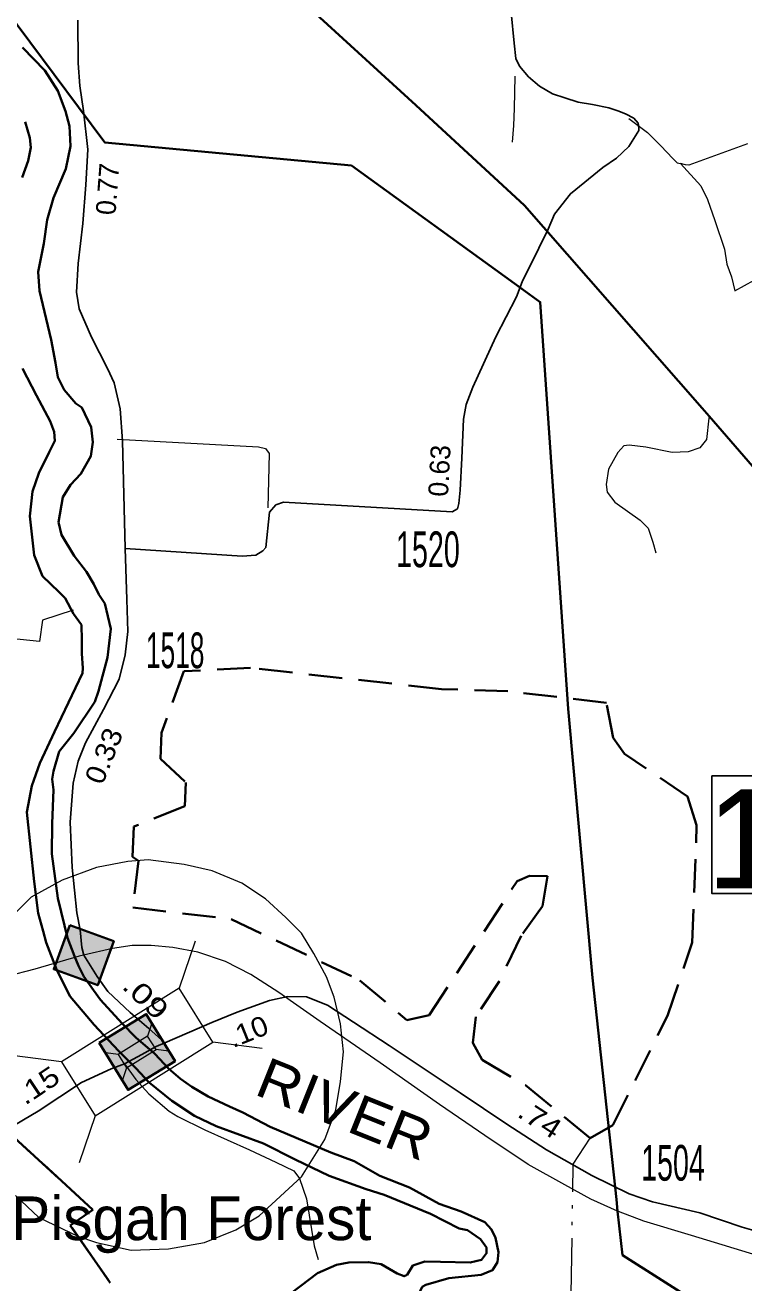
# Model space of a CAD drawing. Extents: x 239642 to 284274, y 149105 to 192093.
# Drawn here: x 273060 to 273965, y 172938 to 174523 of the extents above; entities that cross this region are included whole.
import ezdxf
from ezdxf.enums import TextEntityAlignment as Align

# ---------------------------------------------------------------- set-up
doc = ezdxf.new("R2010")
doc.units = 0
doc.header["$LTSCALE"] = 14
for name, pattern in [('DASH_DOUBLE_DOT', [9.2, 5, -1.2, 0.3, -1.2, 0.3, -1.2]), ('LONG_DASHED', [7.5, 6, -1.5]), ('MEDIUM_DASHED', [4.5, 3, -1.5])]:
    doc.linetypes.add(name, pattern=pattern)
for name, color, linetype, lineweight in [('17', 7, 'Continuous', 25), ('3', 7, 'Continuous', 158), ('31', 7, 'Continuous', 25), ('32', 7, 'Continuous', 25), ('35', 7, 'Continuous', 13), ('44', 7, 'Continuous', 25), ('48', 7, 'LONG_DASHED', 40), ('49', 7, 'LONG_DASHED', 40), ('50', 7, 'Continuous', 13), ('56', 7, 'Continuous', 40), ('59', 7, 'DASH_DOUBLE_DOT', 13), ('60', 7, 'Continuous', 40)]:
    doc.layers.add(name, color=color, linetype=linetype, lineweight=lineweight)
for name, color, linetype in [('21', 7, 'Continuous'), ('8', 7, 'Continuous'), ('9', 7, 'Continuous')]:
    doc.layers.add(name, color=color, linetype=linetype)

msp = doc.modelspace()

# ---------------------------------------------------------------- hatches: boundary and pattern name
at = {"layer": '31'}
for points in [[(273116.06, 173388.99), (273171.57, 173368.81), (273151.38, 173313.26), (273095.87, 173333.44)], [(273153.23, 173240.75), (273212.49, 173277.03), (273248.8, 173217.72), (273189.53, 173181.45)]]:
    msp.add_hatch(color=256, dxfattribs=at).paths.add_polyline_path(points)

# ---------------------------------------------------------------- linework, layer by layer
at = {"layer": '3', "lineweight": 13}
msp.add_lwpolyline([(273047.62, 173048.2), (273077.15, 173020.64), (273126.36, 172997.01), (273149.98, 172989.14), (273193.29, 172979.3), (273240.53, 172981.27), (273285.81, 172989.14), (273325.18, 173004.89), (273354.71, 173022.61), (273407.86, 173071.82), (273437.39, 173119.06), (273451.16, 173156.46), (273457.07, 173191.9), (273461.01, 173229.3), (273457.07, 173264.73), (273449.2, 173298.2), (273439.35, 173323.79), (273423.61, 173353.31), (273407.86, 173378.9), (273388.17, 173398.59), (273362.58, 173422.21), (273333.05, 173441.9), (273295.65, 173457.64), (273260.22, 173465.52), (273214.94, 173471.42), (273189.35, 173469.46), (273149.98, 173461.58), (273106.68, 173445.83), (273067.31, 173424.18), (273047.62, 173404.49)], dxfattribs=at)
at = {"layer": '31'}
msp.add_lwpolyline([(273925.04, 173577.38), (274208.89, 173577.38), (274208.89, 173428.89), (273925.04, 173428.89)], close=True, dxfattribs=at)
at = {"layer": '31', "lineweight": 35}
for points in [[(273116.06, 173388.99), (273171.57, 173368.81), (273151.38, 173313.26), (273095.87, 173333.44)], [(273153.23, 173240.75), (273212.49, 173277.03), (273248.8, 173217.72), (273189.53, 173181.45)]]:
    msp.add_lwpolyline(points, close=True, dxfattribs=at)
at = {"layer": '32'}
for points in [[(273186.13, 173863.56), (273182.41, 173999.46), (273179.61, 174039.7), (273171.86, 174072.59), (273163.8, 174090.58), (273143.64, 174129.98), (273128.14, 174165.85), (273124.73, 174186.64), (273126.59, 174222.94), (273132.79, 174273.51), (273136.51, 174322.16), (273138.99, 174366.53), (273133.41, 174415.24), (273128.76, 174446.79), (273126.9, 174475.34), (273126.28, 174529.63)], [(273832.86, 174393.3), (273832.19, 174399.7), (273826.61, 174406.21), (273816.38, 174411.48), (273806.46, 174415.21), (273795.29, 174418.93), (273774.52, 174423.28), (273756.53, 174426.38), (273739.79, 174431.65), (273724.28, 174436.93), (273707.85, 174446.54), (273694.21, 174458.33), (273682.58, 174471.52), (273678.24, 174481.45), (273675.75, 174500.69), (273672.03, 174539.16)], [(273186.13, 173863.56), (273333.11, 173853.94), (273350.47, 173855.19), (273359.15, 173860.77), (273363.19, 173865.11), (273367.68, 173909.48), (273375.74, 173918.79), (273385.36, 173922.2), (273597.77, 173909.79), (273604.59, 173913.83), (273606.45, 173920.34), (273608, 173937.31), (273610.17, 173977.65), (273612.34, 174026.67), (273615.44, 174045.41), (273623.82, 174067.13), (273652.96, 174130.42), (273678.7, 174180.99), (273685.83, 174199.61), (273707.23, 174242.42), (273718.7, 174266.31), (273726.76, 174284.93), (273746.82, 174310.76), (273787.85, 174343.75), (273805.03, 174355.6), (273820.41, 174370.44), (273833.12, 174390.7), (273832.86, 174393.3)], [(273133.72, 173351.12), (273131.4, 173360.81), (273129.23, 173383.15), (273124.88, 173404.56), (273118.99, 173461.83), (273116.82, 173518.92), (273120.23, 173567.82), (273126.75, 173595.74), (273136.05, 173619.01), (273158.68, 173660.74), (273178.22, 173698.9), (273185.97, 173729.93), (273189.38, 173759.31), (273187.83, 173799.33), (273186.13, 173863.56)], [(273235.9, 173240.89), (273215.62, 173258.83), (273192.27, 173278.85), (273163.92, 173305.55), (273150.58, 173324.46), (273133.72, 173351.12)], [(273390.94, 173299.2), (273367.69, 173293.92), (273327.22, 173279.34), (273295.12, 173266.45), (273235.9, 173240.89)], [(274027.87, 172989.93), (273963.06, 173008.54), (273910.03, 173026.54), (273850.18, 173040.5), (273820.73, 173050.43), (273773.9, 173073.39), (273716.85, 173105.97), (273666.92, 173138.17), (273608.01, 173177.89), (273518.7, 173237.46), (273473.74, 173266.93), (273440.87, 173288.03), (273414.51, 173298.58), (273390.94, 173299.2)], [(273235.9, 173240.89), (273225.18, 173235.99), (273206.88, 173226.15)], [(273206.88, 173226.15), (273185.05, 173214.25), (273168.3, 173207.86), (273130.78, 173190.79), (273076.51, 173154.49), (273037.44, 173131.56), (273007.67, 173116.98), (272989.38, 173107.98)]]:
    msp.add_lwpolyline(points, dxfattribs=at)
at = {"layer": '35'}
for points in [[(273676.79, 174459), (273675.86, 174418.21), (273674.94, 174397.02), (273673.41, 174375.85)], [(273820.34, 174405.7), (273844.09, 174388.02), (273860.55, 174371.28), (273875.73, 174355.38), (273881.22, 174349.66), (273885.5, 174348.78)], [(273970.03, 174373.88), (273896.17, 174346.96), (273891.98, 174347.45), (273885.5, 174348.78)], [(273885.5, 174348.78), (273911.14, 174320.66), (273919.7, 174303.68), (273928.57, 174277.1), (273940.74, 174240.85), (273944.06, 174221.98), (273949.55, 174206.26), (273953.79, 174188.57)], [(273953.79, 174188.57), (273978.17, 174202.09), (274004.69, 174207.95), (274016.88, 174207.31)], [(273921.8, 174030.31), (273921.16, 174028), (273918.12, 174001.26), (273909.9, 173990.62), (273895, 173985.72), (273874.88, 173984.92), (273841.61, 173991.59), (273820.85, 173994.01), (273814.23, 173992.94), (273806.56, 173984.7), (273794.74, 173963.73), (273791.65, 173944.19), (273793.15, 173934.56), (273802.9, 173921.96), (273834.65, 173899.32), (273844.66, 173889.51), (273850.5, 173871.79), (273854.42, 173858.11)], [(273175.89, 174001.38), (273353.73, 173991.8), (273362.78, 173989.62), (273367.36, 173983.53), (273365.59, 173915.15)], [(273185.05, 173214.25), (273199.45, 173194.36), (273215.89, 173176.42), (273241.46, 173154.71), (273252.13, 173148.09), (273286.29, 173131), (273342.7, 173105.86), (273375.59, 173090.4), (273398.47, 173079.53), (273405.48, 173069.79), (273414.26, 173044.01), (273424.08, 172985), (273428.93, 172967.7)]]:
    msp.add_lwpolyline(points, dxfattribs=at)
at = {"layer": '44', "lineweight": 13}
for points in [[(273398.04, 173291.24), (273379.3, 173304.36), (273344.15, 173327.07), (273312.47, 173343.31), (273277.49, 173354.82), (273246.01, 173361.05), (273218.66, 173363.6), (273194.85, 173363.28), (273170.17, 173359.78), (273133.31, 173351.13)], [(273133.31, 173351.13), (273127.77, 173349.83), (273072.33, 173333.74), (273036.64, 173324.46), (272973.32, 173308.93)], [(273991.58, 172969.98), (273899.22, 172997.84), (273839.47, 173015.85), (273807.51, 173028.1), (273806.32, 173028.63), (273772.72, 173043.6), (273739.78, 173061.86), (273693.49, 173087.6), (273639.21, 173123.9), (273581.99, 173163.06), (273507.23, 173215.37), (273431.67, 173267.7), (273398.04, 173291.24)]]:
    msp.add_lwpolyline(points, dxfattribs=at)
at = {"layer": '48'}
msp.add_lwpolyline([(273227.03, 172852.3), (273116.78, 173010.76), (273145.36, 173030.43), (273040.45, 173126.7)], dxfattribs=at)
at = {"layer": '49'}
msp.add_lwpolyline([(273040.45, 173126.7), (273145.36, 173030.43), (273116.78, 173010.76), (273227.03, 172852.3)], dxfattribs=at)
at = {"layer": '50'}
for p, q in [((273274.06, 173368.82), (273254, 173309.54)), ((273358.49, 173233.8), (273296.41, 173241.71)), ((273105.62, 173216.76), (273043.54, 173224.68)), ((273148.03, 173148.93), (273127.97, 173089.65))]:
    msp.add_line(p, q, dxfattribs=at)
at = {"layer": '50', "linetype": 'LONG_DASHED'}
for p, q in [((273219.27, 173264.13), (273214.26, 173249.31)), ((273177.16, 173226.12), (273161.64, 173228.1)), ((273240.38, 173230.38), (273224.86, 173232.36)), ((273187.77, 173209.16), (273182.75, 173194.34))]:
    msp.add_line(p, q, dxfattribs=at)
at = {"layer": '50'}
msp.add_lwpolyline([(273148.03, 173148.93), (273296.41, 173241.71), (273254, 173309.54), (273105.62, 173216.76)], close=True, dxfattribs=at)
at = {"layer": '50', "linetype": 'LONG_DASHED'}
msp.add_lwpolyline([(273187.77, 173209.16), (273224.86, 173232.36), (273214.26, 173249.31), (273177.16, 173226.12)], close=True, dxfattribs=at)
at = {"layer": '56'}
msp.add_line((273806.32, 173028.63), (273804.71, 173043.51), dxfattribs=at)
for points in [[(273712.92, 174268.55), (273688.91, 174295.92), (273552.02, 174422.3), (273300.61, 174652.6), (273217.07, 174729.74)], [(273127.16, 174419.95), (273004.1, 174584.95), (272962.01, 174565.79)], [(273676.32, 174197.77), (273470.98, 174346.31), (273160.41, 174375.37), (273127.16, 174419.95)], [(273921.8, 174030.31), (273912.91, 174040.57), (273712.92, 174268.55)], [(273804.71, 173043.51), (273774.54, 173322.81), (273744.15, 173661.49), (273708.76, 174174.3), (273676.32, 174197.77)], [(274569.95, 173101.65), (274565.19, 173109.67), (274305.24, 173546.58), (274244.32, 173645.43), (274215.35, 173692.02), (274134.6, 173784.86), (273921.8, 174030.31)], [(274602.39, 172938.97), (274609.74, 172858.32), (274317.39, 172758.99), (274103.12, 172792.5), (273956.49, 172881.47), (273812.31, 172973.19), (273806.32, 173028.63)]]:
    msp.add_lwpolyline(points, dxfattribs=at)
at = {"layer": '59'}
for points in [[(273120.41, 173785.86), (273081.84, 173773.62), (273078.22, 173746.69), (272878.22, 173766.73), (272820.66, 173791.89), (272651.03, 173808.31), (272550.97, 173852.33), (272526.56, 173878.83), (272509.97, 173912.17), (272497.81, 173994.42), (272509.81, 174113.2), (272519.25, 174367.06), (272504.69, 174385.36), (272365.97, 174413.14), (272403.56, 174607.04), (272328.54, 174702.57), (272271.25, 174748.97), (272107.34, 174941.21), (272036.38, 175015.66), (271934.35, 175157.01), (271773.94, 175241.2)], [(273708.79, 172773.23), (273699.9, 172822.24), (273747.95, 172924.39), (273750.22, 173088.05), (273771.75, 173120.62)]]:
    msp.add_lwpolyline(points, dxfattribs=at)
at = {"layer": '60'}
for points in [[(273056.5, 174495.08), (273084.52, 174466.11), (273101.31, 174440.57), (273110.7, 174414.77), (273115.61, 174395.87), (273117.11, 174370.64), (273111.04, 174342.35), (273095.8, 174305.85), (273087.84, 174278.01), (273083.34, 174248.09), (273076.31, 174212.23), (273077.84, 174188.59), (273092.79, 174126.68), (273098.21, 174097.76), (273101.25, 174079.7), (273109.23, 174063.54), (273123.79, 174046.44), (273131.49, 174041.48), (273142.99, 174016.85), (273145.21, 173997.6), (273142.75, 173980.05), (273130.21, 173957.9), (273117.13, 173944.16), (273107.41, 173928.35), (273101.87, 173896.85), (273105.55, 173880.78), (273121.72, 173854.45), (273137.22, 173834.53), (273146.41, 173818.74), (273152.75, 173805.81), (273160.12, 173794.46), (273167.67, 173762.3), (273163.75, 173726.38), (273152.49, 173683.79), (273147.63, 173670.69), (273121.13, 173631.22), (273102.86, 173607.98), (273095.76, 173583.32), (273093.95, 173572.95), (273095.49, 173559.72), (273093.93, 173517.34), (273093.66, 173478.94), (273101.24, 173423.18), (273109.57, 173388.82)], [(273059.8, 174401.55), (273065.74, 174381.19), (273067.05, 174368.97), (273063.74, 174352.45), (273056.26, 174331.26)], [(273056.8, 174090.5), (273074.26, 174056.63), (273091.38, 174024.04), (273096.51, 174010.85), (273097.19, 173999.58), (273090.12, 173985.13), (273077.04, 173958.62), (273069.14, 173935.63), (273065.93, 173904.67), (273071.4, 173855.52), (273081.99, 173829.06), (273102.29, 173809.14), (273110.54, 173801.25), (273120.77, 173781.34)], [(273120.77, 173781.34), (273130.93, 173767.53), (273131.44, 173748.01), (273131.44, 173731.28), (273132.71, 173713.03), (273132.2, 173706.7), (273096.72, 173632.68), (273078.27, 173593.14), (273068.26, 173564.64), (273061.96, 173531.49), (273071.16, 173444.03), (273076.47, 173404.04), (273082.65, 173381.38)], [(273109.57, 173388.82), (273113.43, 173372.92), (273122.27, 173349.94), (273126.93, 173337.84), (273133.99, 173324.44), (273146.06, 173307.18)], [(273082.65, 173381.38), (273086.5, 173367.25), (273099.92, 173332.41), (273116.6, 173299.04)], [(273146.06, 173307.18), (273154.67, 173294.88), (273182.07, 173265.12), (273199.53, 173247.52), (273223.21, 173227.09), (273240.99, 173208.05), (273255.78, 173195.22), (273269.88, 173185.34), (273290.48, 173173.27), (273317.23, 173160.56), (273334.14, 173152.84), (273368.59, 173134.95), (273445.05, 173102.6), (273474.33, 173091.61)], [(273116.6, 173299.04), (273146.69, 173263.57), (273177.46, 173230.8), (273199.53, 173208.72), (273216.12, 173190.86), (273244.89, 173167.63), (273273.32, 173148.8), (273300.75, 173135.71), (273360.2, 173113.72), (273400.28, 173093.77), (273442.72, 173073.24), (273489.6, 173056.23), (273512.4, 173049.38), (273570.39, 173025.11), (273606.57, 173006.65), (273617.36, 173004.47), (273633.63, 172993.52), (273641.03, 172982.86), (273641.28, 172975.51), (273634.62, 172967.22), (273620.62, 172963.83), (273583.19, 172964.59), (273563.22, 172964.99), (273548.1, 172959.99), (273540.96, 172948.35), (273537.35, 172946.57), (273528.38, 172950.23), (273508.22, 172962), (273492.51, 172964.42), (273467.72, 172964.1), (273452.21, 172961.09), (273428.1, 172950.5), (273384.71, 172917.28)], [(273474.33, 173091.61), (273506.67, 173073.35), (273544.18, 173058.6), (273581.67, 173037.84), (273609.38, 173028.08), (273638.91, 173014.68), (273647.42, 173005.31), (273652.62, 172995.2), (273656.36, 172977.13), (273655.1, 172964.35), (273648.7, 172954.47), (273634.38, 172948.36), (273593.49, 172944.38), (273564.51, 172935.77), (273559.96, 172933.06), (273555.36, 172923.55), (273558.42, 172906.28), (273575.89, 172865.12), (273594.17, 172834.35), (273611.14, 172812.8), (273638.35, 172787.85), (273659.96, 172778.22), (273685.87, 172773.69), (273708.79, 172773.23)]]:
    msp.add_lwpolyline(points, dxfattribs=at)
at = {"layer": '60', "linetype": 'MEDIUM_DASHED'}
msp.add_lwpolyline([(273771.75, 173120.62), (273800.34, 173137.06), (273869, 173274.7), (273900.38, 173367.09), (273905.84, 173515), (273894.5, 173551.23), (273815.12, 173604.84), (273800.66, 173625.16), (273792.12, 173669.33), (273668.12, 173683.83), (273584.38, 173686.5), (273343.91, 173713.34), (273259.88, 173709.03), (273231.56, 173631.59), (273230.34, 173598.62), (273262.31, 173568.95), (273261.16, 173538.97), (273196.69, 173513.28), (273195.22, 173475.28), (273202.69, 173470.14), (273195.44, 173411.28), (273319.41, 173396.78), (273481.75, 173319.5), (273540.91, 173269.31), (273569.09, 173275.75), (273679.56, 173444.55), (273695.09, 173451.23), (273717.94, 173450.78), (273711.44, 173412.89), (273684.62, 173375.44), (273657.09, 173317.98), (273627.5, 173273.56), (273623.72, 173240.64), (273635.66, 173219.38), (273690.31, 173187.28)], close=True, dxfattribs=at)

# ---------------------------------------------------------------- texts
at = {"layer": '17'}
for s, rotation, p in [('0.77', 85.626, (273176.13, 174315.7)), ('0.63', 86.92, (273594.26, 173961.04))]:
    msp.add_text(s, height=25, rotation=rotation, dxfattribs=at).set_placement(p, align=Align.CENTER)
for s, rotation, width, p in [('0.33', 68.21, 1.1, (273170.65, 173597.8)), ('.09', 316.723, 1.35, (273203.29, 173289.08)), ('.10', 21.885, 1.1, (273345.35, 173243.52)), ('.15', 33.781, 1.2, (273083.05, 173176.91)), ('.74', 327.174, 1.2, (273701.78, 173133.54))]:
    msp.add_text(s, height=25, rotation=rotation, dxfattribs=dict(at, width=width)).set_placement(p, align=Align.CENTER)
at = {"layer": '21', "width": 1.1}
msp.add_text('RIVER', height=51, rotation=338.191, dxfattribs=at).set_placement((273453.35, 173133.77), align=Align.CENTER)
at = {"layer": '31'}
msp.add_text('193', height=125, dxfattribs=at).set_placement((273918.55, 173435.35))
at = {"layer": '8'}
for s, width, p in [('1520', 0.6, (273567.32, 173840.22)), ('1518', 0.55, (273248.92, 173712.95)), ('1504', 0.6, (273876.05, 173067.06))]:
    msp.add_text(s, height=45, dxfattribs=dict(at, width=width)).set_placement(p, align=Align.CENTER)
at = {"layer": '9'}
msp.add_text('Pisgah Forest', height=55, dxfattribs=at).set_placement((273269.44, 172992.15), align=Align.CENTER)

doc.saveas('drawing.dxf')
